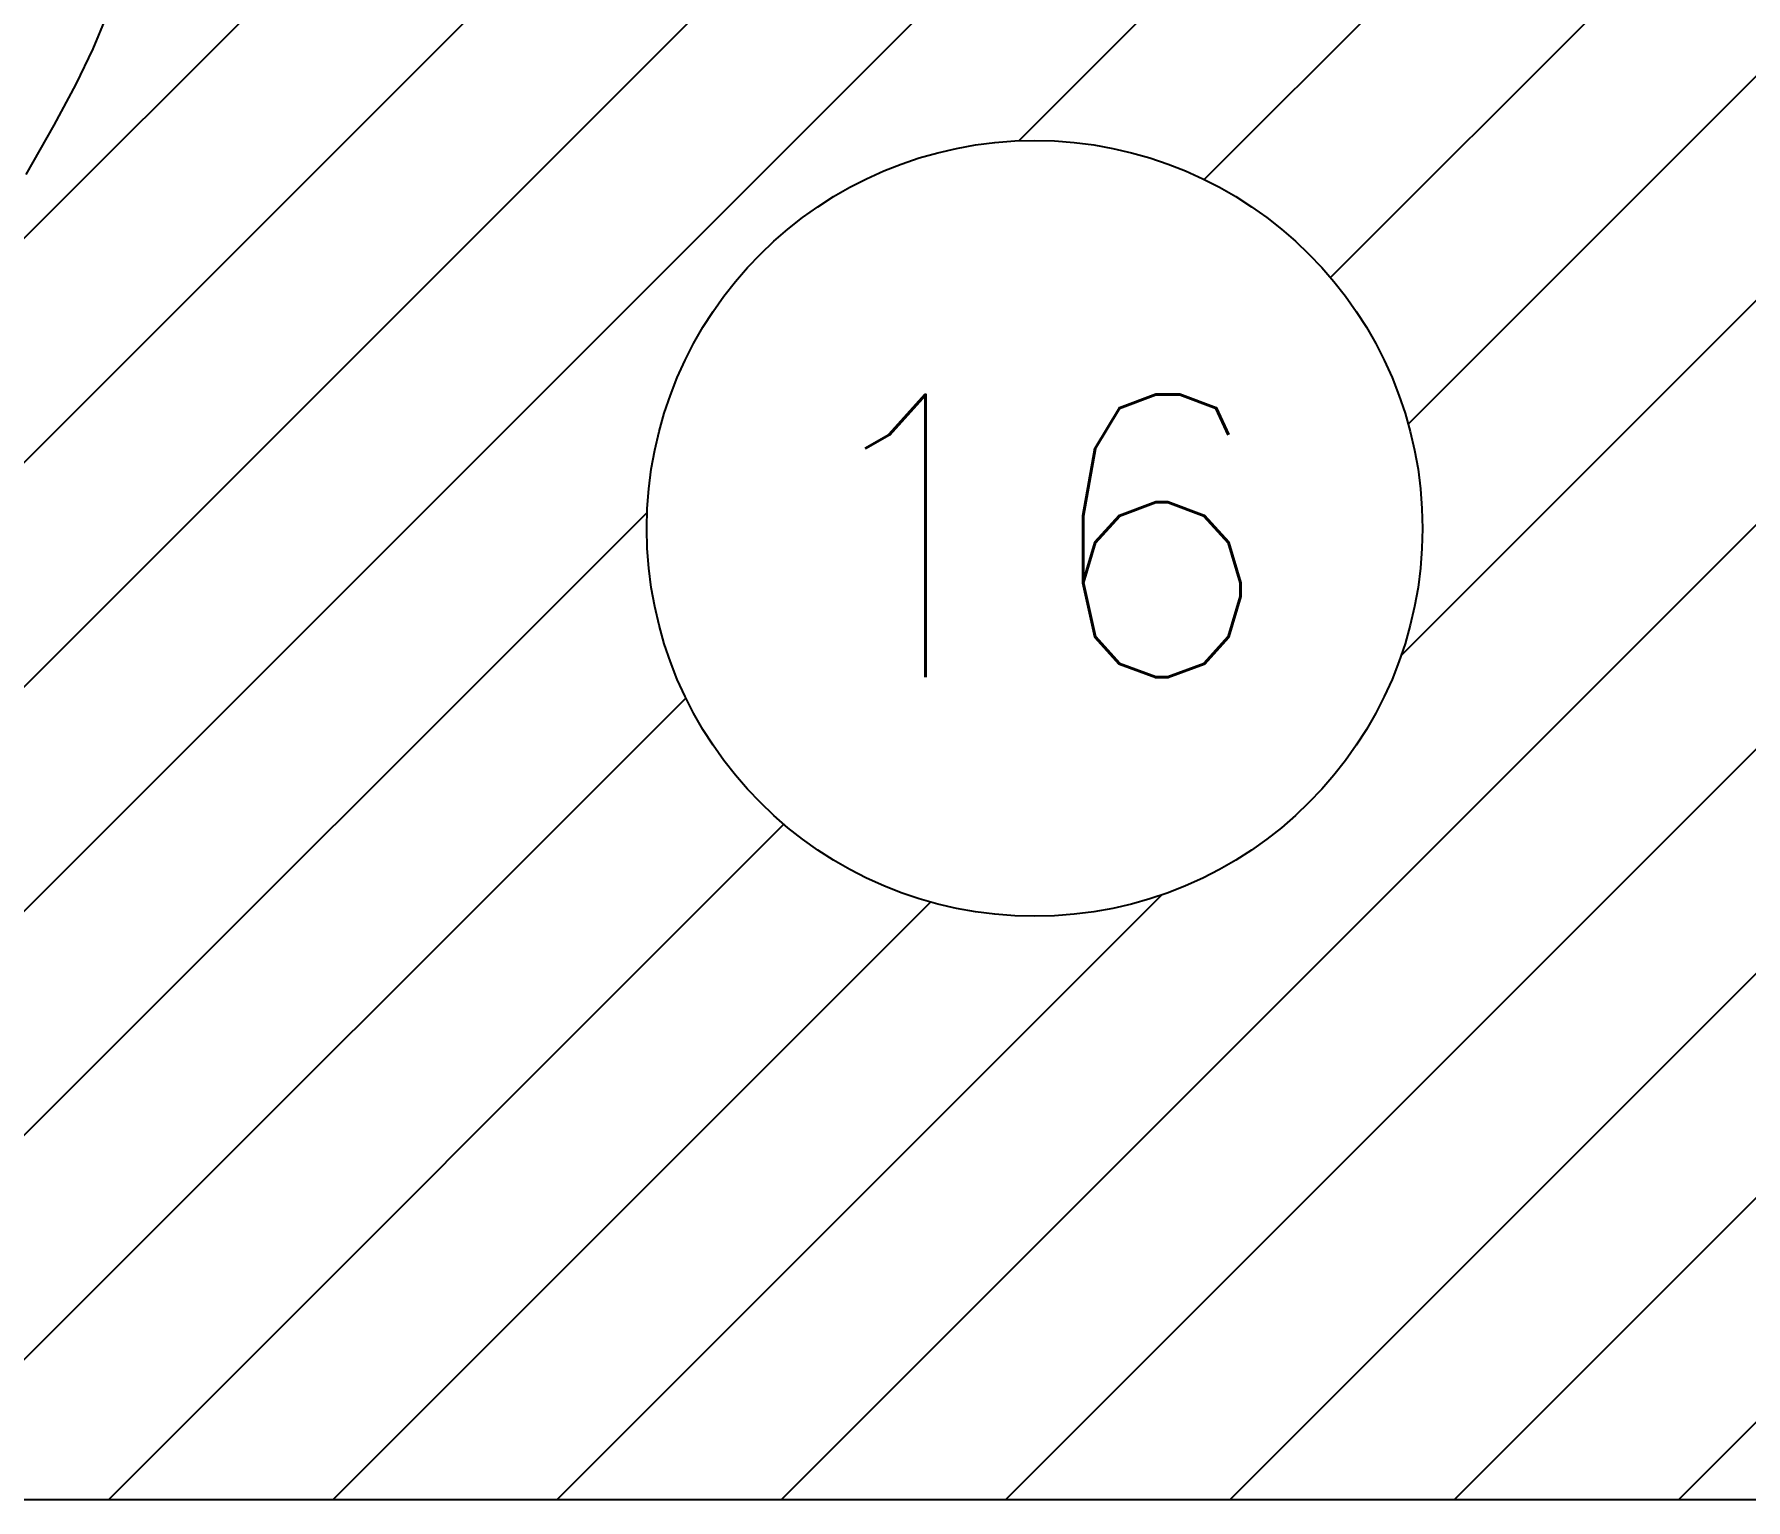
# Model space of a CAD drawing. Header units: metres. Extents: x 511779 to 512620, y 196282 to 196876.
# Drawn here: x 512543.9 to 512557.4, y 196376.83 to 196388.38 of the extents above; entities that cross this region are included whole.
import ezdxf
from ezdxf.enums import TextEntityAlignment as Align

# ---------------------------------------------------------------- set-up
doc = ezdxf.new("R2010")
doc.units = ezdxf.units.M
doc.header["$MEASUREMENT"] = 0
doc.layers.get('0').update_dxf_attribs({"linetype": 'CONTINUOUS'})
doc.layers.add('GRID', color=7, linetype='CONTINUOUS')
doc.layers.add('KOP', color=7, linetype='CONTINUOUS')
doc.styles.get("Standard").update_dxf_attribs({"font": 'Simplex.shx'})

msp = doc.modelspace()

# ---------------------------------------------------------------- hatches: boundary and pattern name
at = {"layer": 'KOP', "ltscale": 0.5}
h = msp.add_hatch(dxfattribs=at)
h.set_pattern_fill('ANSI31', color=1, scale=10, style=0)
h.set_pattern_definition([(45, (71.4876, 0), (-0.8838834765, 0.8838834765), [])])
edge = h.paths.add_edge_path(flags=16)
edge.add_arc((512532.423, 196433.478), 3.057, 0, 360)
h.paths.add_polyline_path([(512523.858, 196440.95), (512543.808, 196440.95), (512543.808, 196423.85), (512523.858, 196423.85)])
h.paths.add_polyline_path([(512542.383, 196440.95), (512562.333, 196440.95), (512562.333, 196423.85), (512542.383, 196423.85)])
edge = h.paths.add_edge_path(flags=16)
edge.add_arc((512551.955, 196433.478), 3.057, 0, 360)
h.paths.add_polyline_path([(512560.908, 196440.95), (512580.858, 196440.95), (512580.858, 196423.85), (512560.908, 196423.85)])
edge = h.paths.add_edge_path(flags=16)
edge.add_arc((512570.126, 196433.478), 3.057, 0, 360)
h.paths.add_polyline_path([(512579.433, 196425.275), (512599.383, 196425.275), (512599.383, 196408.175), (512579.433, 196408.175)])
edge = h.paths.add_edge_path(flags=16)
edge.add_arc((512589.144, 196417.665), 3.057, 0, 360)
h.paths.add_polyline_path([(512560.908, 196425.275), (512580.858, 196425.275), (512580.858, 196408.175), (512560.908, 196408.175)])
h.paths.add_polyline_path([(512542.383, 196425.275), (512562.333, 196425.275), (512562.333, 196408.175), (512542.383, 196408.175)])
h.paths.add_polyline_path([(512523.858, 196425.275), (512543.808, 196425.275), (512543.808, 196408.175), (512523.858, 196408.175)])
h.paths.add_polyline_path([(512505.333, 196425.275), (512525.283, 196425.275), (512525.283, 196408.175), (512505.333, 196408.175)])
h.paths.add_polyline_path([(512523.858, 196409.6), (512543.808, 196409.6), (512543.808, 196392.5), (512523.858, 196392.5)])
h.paths.add_polyline_path([(512505.333, 196409.6), (512525.283, 196409.6), (512525.283, 196392.5), (512505.333, 196392.5)])
h.paths.add_polyline_path([(512542.383, 196409.6), (512562.333, 196409.6), (512562.333, 196392.5), (512542.383, 196392.5)])
h.paths.add_polyline_path([(512560.908, 196409.6), (512580.858, 196409.6), (512580.858, 196392.5), (512560.908, 196392.5)])
h.paths.add_polyline_path([(512579.433, 196409.6), (512599.383, 196409.6), (512599.383, 196392.5), (512579.433, 196392.5)])
h.paths.add_polyline_path([(512597.958, 196393.925), (512617.908, 196393.925), (512617.908, 196376.825), (512597.958, 196376.825)])
h.paths.add_polyline_path([(512579.433, 196393.925), (512599.383, 196393.925), (512599.383, 196376.825), (512579.433, 196376.825)])
h.paths.add_polyline_path([(512560.908, 196393.925), (512580.858, 196393.925), (512580.858, 196376.825), (512560.908, 196376.825)])
h.paths.add_polyline_path([(512542.383, 196393.925), (512562.333, 196393.925), (512562.333, 196376.825), (512542.383, 196376.825)])
h.paths.add_polyline_path([(512523.858, 196393.925), (512543.808, 196393.925), (512543.808, 196376.825), (512523.858, 196376.825)])
edge = h.paths.add_edge_path(flags=16)
edge.add_arc((512571.015, 196385.187), 3.057, 0, 360)
edge = h.paths.add_edge_path(flags=16)
edge.add_arc((512551.79, 196384.481), 3.057, 0, 360)
edge = h.paths.add_edge_path(flags=16)
edge.add_arc((512532.988, 196384.481), 3.057, 0, 360)
edge = h.paths.add_edge_path(flags=16)
edge.add_arc((512533.899, 196400.421), 3.057, 0, 360)
edge = h.paths.add_edge_path(flags=16)
edge.add_arc((512514.397, 196399.691), 3.057, 0, 360)
edge = h.paths.add_edge_path(flags=16)
edge.add_arc((512515.155, 196416.926), 3.057, 0, 360)
edge = h.paths.add_edge_path(flags=16)
edge.add_arc((512533.571, 196417.021), 3.057, 0, 360)
edge = h.paths.add_edge_path(flags=16)
edge.add_arc((512552.148, 196417.106), 3.057, 0, 360)
edge = h.paths.add_edge_path(flags=16)
edge.add_arc((512552.949, 196400.556), 3.057, 0, 360)
edge = h.paths.add_edge_path(flags=16)
edge.add_arc((512570.351, 196400.556), 3.057, 0, 360)
edge = h.paths.add_edge_path(flags=16)
edge.add_arc((512570.294, 196416.853), 3.057, 0, 360)
edge = h.paths.add_edge_path(flags=16)
edge.add_arc((512589.265, 196401.204), 3.057, 0, 360)
edge = h.paths.add_edge_path(flags=16)
edge.add_arc((512589.798, 196384.821), 3.057, 0, 360)
edge = h.paths.add_edge_path(flags=16)
edge.add_arc((512608.213, 196384.944), 3.057, 0, 360)

# ---------------------------------------------------------------- linework, layer by layer
at = {"color": 5, "linetype": 'Continuous', "lineweight": -3}
msp.add_lwpolyline([(512542.383, 196393.925), (512562.333, 196393.925), (512562.333, 196376.825), (512542.383, 196376.825)], close=True, dxfattribs=at)
at = {"color": 5, "ltscale": 30}
msp.add_circle((512551.79, 196384.481), 3.057, dxfattribs=at)
at = {"layer": 'GRID', "color": 42, "ltscale": 30}
msp.add_lwpolyline([(512543.841, 196387.269), (512544.062, 196387.66), (512544.234, 196387.983), (512544.368, 196388.259), (512544.471, 196388.506)], dxfattribs=at)

# ---------------------------------------------------------------- texts
at = {"color": 5, "ltscale": 30}
msp.add_text('16', height=2.2275, dxfattribs=at).set_placement((512551.79, 196383.308), align=Align.CENTER)

doc.saveas('drawing.dxf')
